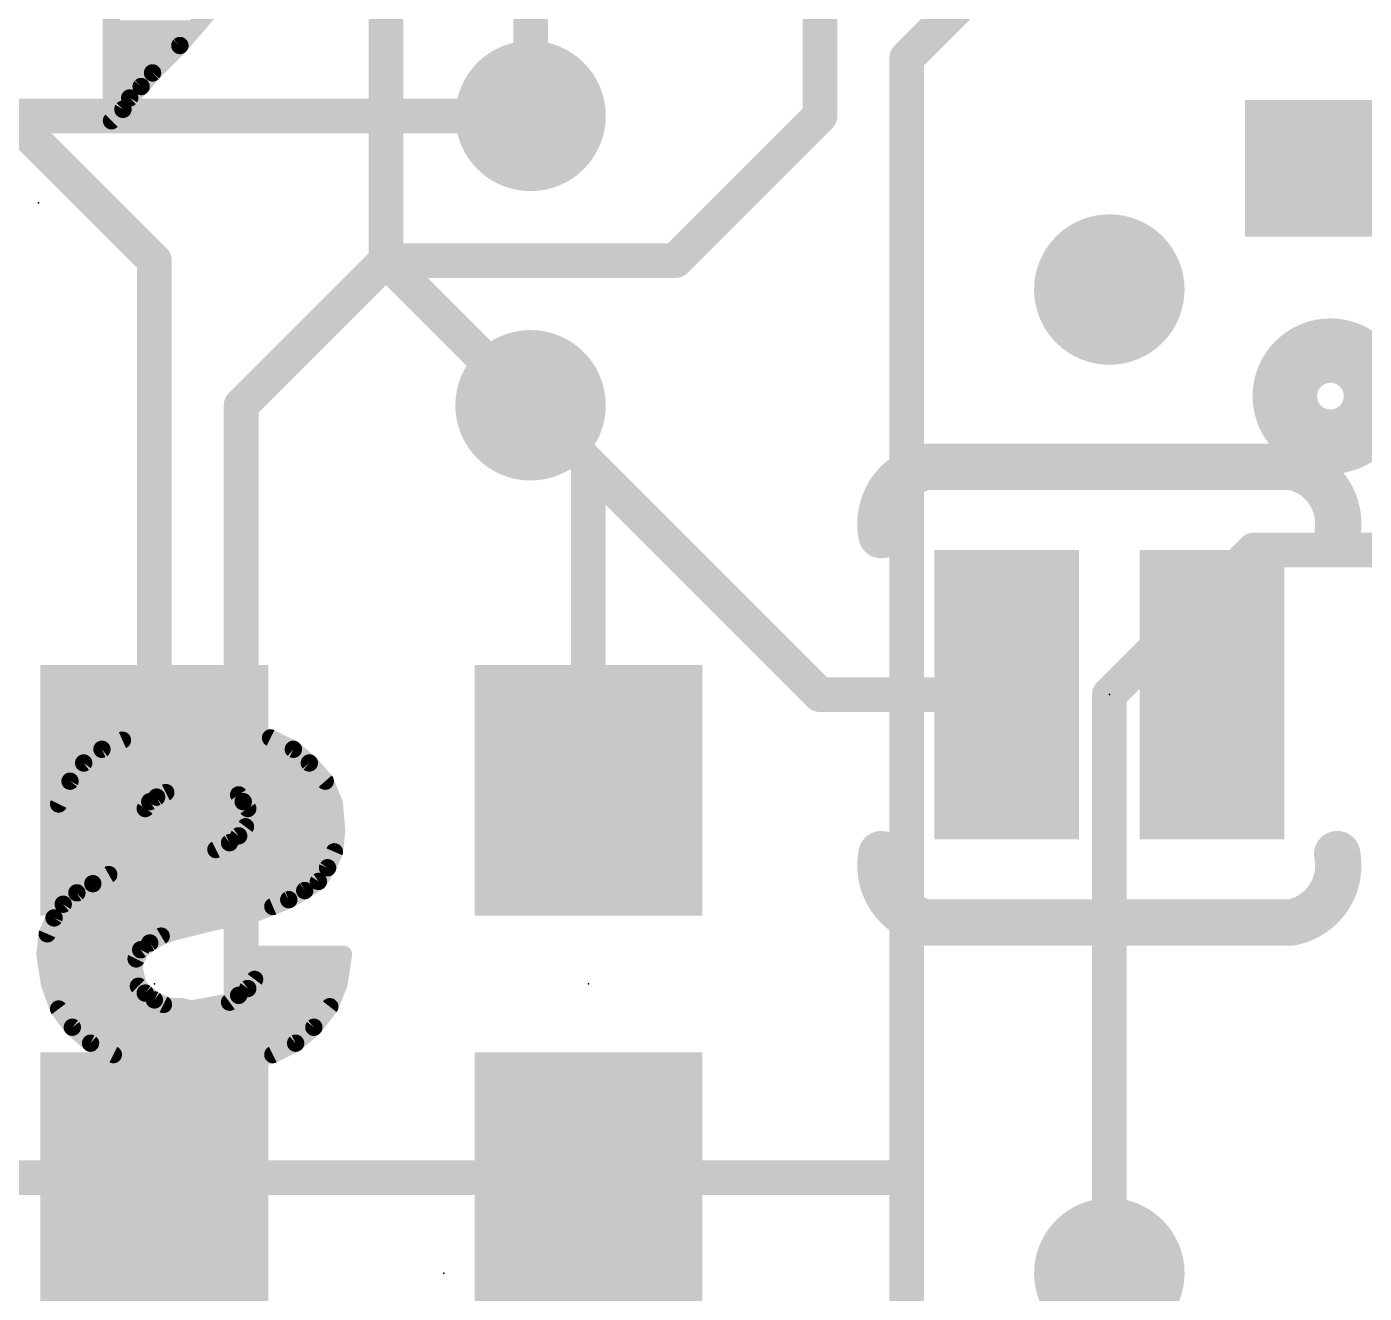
# Model space of a CAD drawing. Extents: x -12.7 to 30.6, y -10.2 to 25.5.
# Drawn here: x 19.38 to 25.25, y 6.26 to 11.82 of the extents above; entities that cross this region are included whole.
import ezdxf

# ---------------------------------------------------------------- set-up
doc = ezdxf.new("R2010")
doc.units = 0
for name, color, linetype in [('1', 12, 'CONTINUOUS'), ('16', 132, 'CONTINUOUS'), ('18', 110, 'CONTINUOUS'), ('21', 41, 'CONTINUOUS'), ('22', 40, 'CONTINUOUS'), ('23', 53, 'CONTINUOUS'), ('24', 53, 'CONTINUOUS')]:
    doc.layers.add(name, color=color, linetype=linetype)

# ---------------------------------------------------------------- blocks, each defined once
blk = doc.blocks.new('RECT')
blk.add_solid([(-0.5, -0.5), (0.5, -0.5), (-0.5, 0.5), (0.5, 0.5)])
blk = doc.blocks.new('ROUNDV')
at = {"const_width": 0.5}
blk.add_lwpolyline([(0, -0.25, 1), (0, 0.25, 1), (0, -0.25)], format="xyb", dxfattribs=at)

msp = doc.modelspace()

# ---------------------------------------------------------------- linework, layer by layer
at = {"layer": '1', "const_width": 0.1524}
for points in [[(21.59, 13.97), (21.59, 11.43)], [(20.955, 12.446), (20.955, 10.795)], [(23.241, 11.684), (23.749, 12.192)], [(18.784, 11.95), (19.939, 10.795)], [(23.241, 11.684), (23.241, 6.731)], [(19.939, 10.795), (19.939, 8.47)], [(20.955, 10.795), (21.59, 10.16)], [(21.59, 10.16), (21.844, 9.906)], [(21.844, 8.47), (21.844, 9.906)], [(24.13, 8.89), (24.765, 9.525)], [(24.765, 9.525), (25.781, 9.525)], [(24.13, 6.35), (24.13, 8.89)], [(19.939, 6.77), (18.034, 6.77)], [(21.844, 6.77), (19.939, 6.77)], [(21.844, 6.77), (23.202, 6.77)], [(23.202, 6.77), (23.241, 6.731)], [(23.241, 6.731), (23.241, 5.715)]]:
    msp.add_lwpolyline(points, dxfattribs=at)
at = {"layer": '1', "const_width": 0.0762}
for points in [[(23.2791, 11.684, 1), (23.2029, 11.684)], [(23.2141, 11.7109, 1), (23.2679, 11.6571)], [(21.5519, 11.43, 1), (21.6281, 11.43)], [(19.9771, 10.795, 1), (19.9009, 10.795)], [(19.9121, 10.7681, 1), (19.9659, 10.8219)], [(20.9819, 10.8219, 1), (20.9281, 10.7681)], [(20.9169, 10.795, 1), (20.9931, 10.795)], [(21.6169, 10.1869, 1), (21.5631, 10.1331)], [(21.5631, 10.1331, 1), (21.6169, 10.1869)], [(21.8821, 9.906, 1), (21.8059, 9.906)], [(21.8171, 9.8791, 1), (21.8709, 9.9329)], [(24.765, 9.5631, 1), (24.765, 9.4869)], [(24.7919, 9.4981, 1), (24.7381, 9.5519)], [(24.1681, 8.89, 1), (24.0919, 8.89)], [(24.1031, 8.9169, 1), (24.1569, 8.8631)], [(19.9009, 8.47, 1), (19.9771, 8.47)], [(21.8059, 8.47, 1), (21.8821, 8.47)], [(19.939, 6.8081, 1), (19.939, 6.7319)], [(19.939, 6.7319, 1), (19.939, 6.8081)], [(21.844, 6.8081, 1), (21.844, 6.7319)], [(21.844, 6.7319, 1), (21.844, 6.8081)], [(23.2289, 6.7969, 1), (23.1751, 6.7431)], [(23.202, 6.7319, 1), (23.202, 6.8081)], [(23.2791, 6.731, 1), (23.2029, 6.731)], [(23.2029, 6.731, 1), (23.2791, 6.731)], [(23.2141, 6.7041, 1), (23.2679, 6.7579)], [(24.0919, 6.35, 1), (24.1681, 6.35)]]:
    msp.add_lwpolyline(points, format="xyb", dxfattribs=at)
at = {"layer": '16', "const_width": 0.1524}
for points in [[(22.86, 12.7), (22.86, 11.43)], [(21.59, 11.43), (17.78, 11.43)], [(22.86, 11.43), (22.225, 10.795)], [(20.955, 10.795), (20.32, 10.16)], [(22.225, 10.795), (20.955, 10.795)], [(20.32, 10.16), (20.32, 3.81)], [(22.86, 8.89), (21.59, 10.16)], [(23.68, 8.89), (22.86, 8.89)], [(24.13, 3.81), (24.13, 6.35)]]:
    msp.add_lwpolyline(points, dxfattribs=at)
at = {"layer": '16', "const_width": 0.0762}
for points in [[(21.59, 11.3919, 1), (21.59, 11.4681)], [(22.8869, 11.4031, 1), (22.8331, 11.4569)], [(22.8219, 11.43, 1), (22.8981, 11.43)], [(20.955, 10.8331, 1), (20.955, 10.7569)], [(20.9819, 10.7681, 1), (20.9281, 10.8219)], [(22.1981, 10.8219, 1), (22.2519, 10.7681)], [(22.225, 10.7569, 1), (22.225, 10.8331)], [(20.3581, 10.16, 1), (20.2819, 10.16)], [(20.2931, 10.1869, 1), (20.3469, 10.1331)], [(21.6169, 10.1869, 1), (21.5631, 10.1331)], [(22.86, 8.9281, 1), (22.86, 8.8519)], [(22.8331, 8.8631, 1), (22.8869, 8.9169)], [(23.68, 8.8519, 1), (23.68, 8.9281)], [(24.1681, 6.35, 1), (24.0919, 6.35)]]:
    msp.add_lwpolyline(points, format="xyb", dxfattribs=at)
at = {"layer": '21', "const_width": 0.0762}
for points in [[(19.751, 12.779), (19.751, 11.409)], [(20.051, 11.739), (20.171, 11.879)], [(19.751, 11.811), (20.1127, 11.811)], [(19.751, 11.7348), (20.0468, 11.7348)], [(19.931, 11.619), (20.051, 11.739)], [(19.751, 11.6586), (19.9706, 11.6586)], [(19.881, 11.559), (19.931, 11.619)], [(19.751, 11.5824), (19.9005, 11.5824)], [(19.831, 11.509), (19.881, 11.559)], [(19.751, 11.5062), (19.8293, 11.5062)], [(19.801, 11.459), (19.831, 11.509)], [(19.751, 11.409), (19.801, 11.459)], [(19.751, 11.43), (19.772, 11.43)]]:
    msp.add_lwpolyline(points, dxfattribs=at)
at = {"layer": '21'}
for points, const_width in [([(19.751, 11.83, 1), (19.751, 11.7919)], 0.0381), ([(20.1127, 11.7919, 1), (20.1127, 11.83)], 0.0381), ([(19.751, 11.7538, 1), (19.751, 11.7157)], 0.0381), ([(20.0365, 11.7514, 1), (20.0655, 11.7266)], 0.0381), ([(20.0645, 11.7255, 1), (20.0375, 11.7525)], 0.0381), ([(20.0468, 11.7157, 1), (20.0468, 11.7538)], 0.0381), ([(19.751, 11.6776, 1), (19.751, 11.6395)], 0.0381), ([(19.9706, 11.6395, 1), (19.9706, 11.6776)], 0.0381), ([(19.9175, 11.6325, 1), (19.9445, 11.6055)], 0.0381), ([(19.9456, 11.6068, 1), (19.9164, 11.6312)], 0.0381), ([(19.751, 11.6014, 1), (19.751, 11.5633)], 0.0381), ([(19.8664, 11.5712, 1), (19.8956, 11.5468)], 0.0381), ([(19.8945, 11.5455, 1), (19.8675, 11.5725)], 0.0381), ([(19.9005, 11.5633, 1), (19.9005, 11.6014)], 0.0381), ([(19.751, 11.5252, 1), (19.751, 11.4871)], 0.0381), ([(19.8175, 11.5225, 1), (19.8445, 11.4955)], 0.0381), ([(19.8473, 11.4992, 1), (19.8147, 11.5188)], 0.0381), ([(19.8293, 11.4871, 1), (19.8293, 11.5252)], 0.0381), ([(19.751, 11.449, 1), (19.751, 11.4109)], 0.0381), ([(19.772, 11.4109, 1), (19.772, 11.449)], 0.0381), ([(19.7847, 11.4688, 1), (19.8173, 11.4492)], 0.0381), ([(19.8145, 11.4455, 1), (19.7875, 11.4725)], 0.0381), ([(19.7375, 11.4225, 1), (19.7645, 11.3955)], 0.0381), ([(19.732, 11.409, 1), (19.7701, 11.409)], 0.0381), ([(25.1, 10.0586, 1), (25.1, 10.3414, 1), (25.1, 10.0586)], 0.4)]:
    msp.add_lwpolyline(points, format="xyb", dxfattribs=dict(at, const_width=const_width))
at = {"layer": '22'}
for points, const_width in [([(23.33, 9.89, 0.4142), (23.13, 9.59)], 0.2032), ([(23.33, 9.9408, 1), (23.33, 9.8392)], 0.1016), ([(23.34, 9.8402, 1), (23.32, 9.9398)], 0.1016), ([(25.13, 9.59, 0.4142), (24.93, 9.89)], 0.2032), ([(24.94, 9.9398, 1), (24.92, 9.8402)], 0.1016), ([(24.93, 9.8392, 1), (24.93, 9.9408)], 0.1016), ([(23.0802, 9.58, 1), (23.1798, 9.6)], 0.1016), ([(25.0802, 9.6, 1), (25.1798, 9.58)], 0.1016), ([(19.8956, 8.7387, 1), (19.9024, 8.7013)], 0.0381), ([(19.9045, 8.7018, 1), (19.8935, 8.7382)], 0.0381), ([(20.009, 8.7591, 1), (20.009, 8.721)], 0.0381), ([(20.0124, 8.7213, 1), (20.0056, 8.7587)], 0.0381), ([(20.2424, 8.7587, 1), (20.2356, 8.7213)], 0.0381), ([(20.239, 8.721, 1), (20.239, 8.7591)], 0.0381), ([(20.3527, 8.7387, 1), (20.3453, 8.7013)], 0.0381), ([(20.3456, 8.7013, 1), (20.3524, 8.7387)], 0.0381), ([(19.7204, 8.6348, 1), (19.6976, 8.6652)], 0.0381), ([(19.7918, 8.7058, 1), (19.7918, 8.6677)], 0.0381), ([(19.7935, 8.7082, 1), (19.8045, 8.6718)], 0.0381), ([(19.8067, 8.6726, 1), (19.7913, 8.7074)], 0.0381), ([(20.4575, 8.717, 1), (20.4405, 8.683)], 0.0381), ([(20.4453, 8.6813, 1), (20.4527, 8.7187)], 0.0381), ([(20.4754, 8.6677, 1), (20.4754, 8.7058)], 0.0381), ([(20.5614, 8.6645, 1), (20.5366, 8.6355)], 0.0381), ([(19.6565, 8.6296, 1), (19.6565, 8.5915)], 0.0381), ([(19.7013, 8.6674, 1), (19.7167, 8.6326)], 0.0381), ([(20.5405, 8.633, 1), (20.5575, 8.667)], 0.0381), ([(20.595, 8.5915, 1), (20.595, 8.6296)], 0.0381), ([(19.5873, 8.5534, 1), (19.5873, 8.5153)], 0.0381), ([(19.6176, 8.6052, 1), (19.6404, 8.5748)], 0.0381), ([(19.6442, 8.5786, 1), (19.6138, 8.6014)], 0.0381), ([(20.6333, 8.6025, 1), (20.6047, 8.5775)], 0.0381), ([(20.6066, 8.5755, 1), (20.6314, 8.6045)], 0.0381), ([(20.6677, 8.5153, 1), (20.6677, 8.5534)], 0.0381), ([(19.5538, 8.5214, 1), (19.5842, 8.4986)], 0.0381), ([(19.586, 8.5015, 1), (19.552, 8.5185)], 0.0381), ([(20.039, 8.4991, 1), (20.039, 8.461)], 0.0381), ([(20.0461, 8.4623, 1), (20.0319, 8.4977)], 0.0381), ([(20.215, 8.4981, 1), (20.203, 8.4619)], 0.0381), ([(20.209, 8.461, 1), (20.209, 8.4991)], 0.0381), ([(20.7067, 8.5171, 1), (20.6713, 8.5029)], 0.0381), ([(20.6747, 8.4975, 1), (20.7033, 8.5225)], 0.0381), ([(19.5431, 8.4772, 1), (19.5431, 8.4391)], 0.0381), ([(19.9084, 8.4359, 1), (19.9296, 8.4041)], 0.0381), ([(19.9349, 8.4094, 1), (19.9031, 8.4306)], 0.0381), ([(19.9405, 8.457, 1), (19.9575, 8.423)], 0.0381), ([(19.9596, 8.4241, 1), (19.9384, 8.4559)], 0.0381), ([(19.9819, 8.4777, 1), (19.9961, 8.4423)], 0.0381), ([(19.9975, 8.443, 1), (19.9805, 8.477)], 0.0381), ([(19.9854, 8.4391, 1), (19.9854, 8.4772)], 0.0381), ([(20.2436, 8.4885, 1), (20.2344, 8.4515)], 0.0381), ([(20.233, 8.4519, 1), (20.245, 8.4881)], 0.0381), ([(20.285, 8.4781, 1), (20.273, 8.4419)], 0.0381), ([(20.2844, 8.4772, 1), (20.2844, 8.4391)], 0.0381), ([(20.2744, 8.4415, 1), (20.2836, 8.4785)], 0.0381), ([(20.3249, 8.4606, 1), (20.2931, 8.4394)], 0.0381), ([(20.303, 8.4319, 1), (20.315, 8.4681)], 0.0381), ([(20.3449, 8.4306, 1), (20.3131, 8.4094)], 0.0381), ([(20.7097, 8.4391, 1), (20.7097, 8.4772)], 0.0381), ([(19.5143, 8.401, 1), (19.5143, 8.3629)], 0.0381), ([(19.502, 8.4185, 1), (19.536, 8.4015)], 0.0381), ([(19.5378, 8.4069, 1), (19.5002, 8.4131)], 0.0381), ([(19.8831, 8.4006, 1), (19.9149, 8.3794)], 0.0381), ([(19.9167, 8.3829, 1), (19.8813, 8.3971)], 0.0381), ([(19.8958, 8.3629, 1), (19.8958, 8.401)], 0.0381), ([(20.3131, 8.4094, 1), (20.3449, 8.4306)], 0.0381), ([(20.3681, 8.39, 1), (20.33, 8.39)], 0.0381), ([(20.349, 8.401, 1), (20.349, 8.3629)], 0.0381), ([(20.3331, 8.3794, 1), (20.3649, 8.4006)], 0.0381), ([(20.748, 8.4116, 1), (20.71, 8.4084)], 0.0381), ([(20.7113, 8.4029, 1), (20.7467, 8.4171)], 0.0381), ([(20.7313, 8.3629, 1), (20.7313, 8.401)], 0.0381), ([(19.5016, 8.3248, 1), (19.5016, 8.2867)], 0.0381), ([(19.8613, 8.3471, 1), (19.8967, 8.3329)], 0.0381), ([(19.8977, 8.3363, 1), (19.8603, 8.3437)], 0.0381), ([(19.8722, 8.2867, 1), (19.8722, 8.3248)], 0.0381), ([(20.3359, 8.3248, 1), (20.3359, 8.2867)], 0.0381), ([(20.3542, 8.2986, 1), (20.3238, 8.3214)], 0.0381), ([(20.33, 8.35, 1), (20.3681, 8.35)], 0.0381), ([(20.3675, 8.3454, 1), (20.3305, 8.3546)], 0.0381), ([(20.7377, 8.2867, 1), (20.7377, 8.3248)], 0.0381), ([(19.499, 8.3091, 1), (19.499, 8.271)], 0.0381), ([(19.4802, 8.2931, 1), (19.5178, 8.2869)], 0.0381), ([(19.8503, 8.2937, 1), (19.8877, 8.2863)], 0.0381), ([(19.869, 8.271, 1), (19.869, 8.3091)], 0.0381), ([(20.2775, 8.223, 1), (20.2605, 8.257)], 0.0381), ([(20.2938, 8.2814, 1), (20.3242, 8.2586)], 0.0381), ([(20.3204, 8.2548, 1), (20.2976, 8.2852)], 0.0381), ([(20.3205, 8.3146, 1), (20.3575, 8.3054)], 0.0381), ([(20.72, 8.2884, 1), (20.758, 8.2916)], 0.0381), ([(20.7579, 8.2879, 1), (20.7201, 8.2921)], 0.0381), ([(23.13, 8.19, 0.4142), (23.33, 7.89)], 0.2032), ([(23.1798, 8.18, 1), (23.0802, 8.2)], 0.1016), ([(24.93, 7.89, 0.4142), (25.13, 8.19)], 0.2032), ([(25.1798, 8.2, 1), (25.0802, 8.18)], 0.1016), ([(20.0666, 8.1989, 1), (20.0714, 8.1611)], 0.0381), ([(20.0736, 8.1615, 1), (20.0644, 8.1985)], 0.0381), ([(20.143, 8.2081, 1), (20.155, 8.1719)], 0.0381), ([(20.1514, 8.1711, 1), (20.1466, 8.2089)], 0.0381), ([(20.2005, 8.227, 1), (20.2175, 8.193)], 0.0381), ([(20.215, 8.1919, 1), (20.203, 8.2281)], 0.0381), ([(20.2482, 8.2486, 1), (20.2482, 8.2105)], 0.0381), ([(20.2576, 8.2552, 1), (20.2804, 8.2248)], 0.0381), ([(20.7101, 8.2021, 1), (20.7479, 8.1979)], 0.0381), ([(20.7465, 8.1925, 1), (20.7115, 8.2075)], 0.0381), ([(20.7323, 8.2105, 1), (20.7323, 8.2486)], 0.0381), ([(19.9044, 8.1585, 1), (19.9136, 8.1215)], 0.0381), ([(19.9136, 8.1215, 1), (19.9044, 8.1585)], 0.0381), ([(19.9626, 8.1724, 1), (19.9626, 8.1343)], 0.0381), ([(19.9844, 8.1785, 1), (19.9936, 8.1415)], 0.0381), ([(19.9936, 8.1415, 1), (19.9844, 8.1785)], 0.0381), ([(20.7149, 8.1194, 1), (20.6831, 8.1406)], 0.0381), ([(20.709, 8.1343, 1), (20.709, 8.1724)], 0.0381), ([(19.6991, 8.0963, 1), (19.6991, 8.0582)], 0.0381), ([(19.7349, 8.1186, 1), (19.7431, 8.0814)], 0.0381), ([(19.7485, 8.0835, 1), (19.7295, 8.1165)], 0.0381), ([(19.8244, 8.1385, 1), (19.8336, 8.1015)], 0.0381), ([(19.8331, 8.1014, 1), (19.8249, 8.1386)], 0.0381), ([(20.6696, 8.0541, 1), (20.6484, 8.0859)], 0.0381), ([(20.6638, 8.0582, 1), (20.6638, 8.0963)], 0.0381), ([(20.6815, 8.1375, 1), (20.7165, 8.1225)], 0.0381), ([(19.5895, 8.0365, 1), (19.6085, 8.0035)], 0.0381), ([(19.6112, 8.0054, 1), (19.5868, 8.0346)], 0.0381), ([(19.6595, 8.0765, 1), (19.6785, 8.0435)], 0.0381), ([(19.6785, 8.0435, 1), (19.6595, 8.0765)], 0.0381), ([(20.5884, 8.0459, 1), (20.6096, 8.0141)], 0.0381), ([(20.6085, 8.0135, 1), (20.5895, 8.0465)], 0.0381), ([(20.6431, 8.0806, 1), (20.6749, 8.0594)], 0.0381), ([(19.5268, 7.9846, 1), (19.5512, 7.9554)], 0.0381), ([(19.5549, 7.9594, 1), (19.5231, 7.9806)], 0.0381), ([(19.5762, 8.0201, 1), (19.5762, 7.982)], 0.0381), ([(20.4515, 7.9775, 1), (20.4665, 7.9425)], 0.0381), ([(20.4657, 7.9422, 1), (20.4523, 7.9778)], 0.0381), ([(20.5195, 8.0065, 1), (20.5385, 7.9735)], 0.0381), ([(20.5365, 7.9725, 1), (20.5215, 8.0075)], 0.0381), ([(20.5482, 7.982, 1), (20.5482, 8.0201)], 0.0381), ([(23.33, 7.9408, 1), (23.33, 7.8392)], 0.1016), ([(23.32, 7.8402, 1), (23.34, 7.9398)], 0.1016), ([(24.92, 7.9398, 1), (24.94, 7.8402)], 0.1016), ([(24.93, 7.8392, 1), (24.93, 7.9408)], 0.1016), ([(19.4831, 7.9206, 1), (19.5149, 7.8994)], 0.0381), ([(19.5165, 7.9025, 1), (19.4815, 7.9175)], 0.0381), ([(19.5089, 7.9439, 1), (19.5089, 7.9058)], 0.0381), ([(20.1853, 7.9087, 1), (20.1927, 7.8713)], 0.0381), ([(20.1936, 7.8715, 1), (20.1844, 7.9085)], 0.0381), ([(20.2849, 7.9286, 1), (20.2931, 7.8914)], 0.0381), ([(20.2927, 7.8913, 1), (20.2853, 7.9287)], 0.0381), ([(20.3556, 7.9058, 1), (20.3556, 7.9439)], 0.0381), ([(20.3723, 7.9478, 1), (20.3857, 7.9122)], 0.0381), ([(20.3831, 7.9114, 1), (20.3749, 7.9486)], 0.0381), ([(19.4515, 7.8475, 1), (19.4865, 7.8325)], 0.0381), ([(19.4879, 7.8379, 1), (19.4501, 7.8421)], 0.0381), ([(19.4727, 7.8677, 1), (19.4727, 7.8296)], 0.0381), ([(19.963, 7.8481, 1), (19.975, 7.8119)], 0.0381), ([(19.9788, 7.8137, 1), (19.9592, 7.8463)], 0.0381), ([(20.0244, 7.8685, 1), (20.0336, 7.8315)], 0.0381), ([(20.035, 7.8319, 1), (20.023, 7.8681)], 0.0381), ([(20.0248, 7.8296, 1), (20.0248, 7.8677)], 0.0381), ([(20.1044, 7.8885, 1), (20.1136, 7.8515)], 0.0381), ([(20.1136, 7.8515, 1), (20.1044, 7.8885)], 0.0381), ([(19.4615, 7.7915, 1), (19.4615, 7.7534)], 0.0381), ([(19.896, 7.7615, 1), (19.862, 7.7785)], 0.0381), ([(19.8822, 7.7534, 1), (19.8822, 7.7915)], 0.0381), ([(19.9092, 7.8163, 1), (19.9288, 7.7837)], 0.0381), ([(19.9304, 7.7848, 1), (19.9076, 7.8152)], 0.0381), ([(19.4778, 7.7529, 1), (19.4402, 7.7471)], 0.0381), ([(19.4401, 7.7521, 1), (19.4779, 7.7479)], 0.0381), ([(19.842, 7.7385, 1), (19.876, 7.7215)], 0.0381), ([(19.8775, 7.7254, 1), (19.8405, 7.7346)], 0.0381), ([(19.8676, 7.7852, 1), (19.8904, 7.7548)], 0.0381), ([(20.399, 7.7691, 1), (20.399, 7.7309)], 0.0381), ([(20.4181, 7.75, 1), (20.38, 7.75)], 0.0381), ([(20.449, 7.7691, 1), (20.449, 7.7309)], 0.0381), ([(20.449, 7.7309, 1), (20.449, 7.7691)], 0.0381), ([(20.7878, 7.7471, 1), (20.7502, 7.7529)], 0.0381), ([(20.769, 7.7309, 1), (20.769, 7.7691)], 0.0381), ([(19.4673, 7.7153, 1), (19.4673, 7.6772)], 0.0381), ([(19.8675, 7.6946, 1), (19.8305, 7.6854)], 0.0381), ([(19.8305, 7.6946, 1), (19.8675, 7.6854)], 0.0381), ([(19.8506, 7.6772, 1), (19.8506, 7.7153)], 0.0381), ([(20.399, 7.7153, 1), (20.399, 7.6772)], 0.0381), ([(20.38, 7.69, 1), (20.4181, 7.69)], 0.0381), ([(20.4167, 7.6829, 1), (20.3813, 7.6971)], 0.0381), ([(20.7607, 7.6772, 1), (20.7607, 7.7153)], 0.0381), ([(19.479, 7.6391, 1), (19.479, 7.601)], 0.0381), ([(19.4969, 7.6265, 1), (19.4611, 7.6135)], 0.0381), ([(19.4602, 7.6171, 1), (19.4978, 7.6229)], 0.0381), ([(19.8775, 7.6546, 1), (19.8405, 7.6454)], 0.0381), ([(19.8405, 7.6454, 1), (19.8775, 7.6546)], 0.0381), ([(19.8825, 7.6235, 1), (19.8555, 7.5965)], 0.0381), ([(19.8505, 7.6054, 1), (19.8875, 7.6146)], 0.0381), ([(19.8665, 7.601, 1), (19.8665, 7.6391)], 0.0381), ([(20.3604, 7.5848, 1), (20.3376, 7.6152)], 0.0381), ([(20.364, 7.6391, 1), (20.364, 7.601)], 0.0381), ([(20.3613, 7.6471, 1), (20.3967, 7.6329)], 0.0381), ([(20.3942, 7.6286, 1), (20.3638, 7.6514)], 0.0381), ([(20.7302, 7.6229, 1), (20.7678, 7.6171)], 0.0381), ([(20.7667, 7.6129, 1), (20.7313, 7.6271)], 0.0381), ([(20.749, 7.601, 1), (20.749, 7.6391)], 0.0381), ([(19.5067, 7.5629, 1), (19.5067, 7.5248)], 0.0381), ([(19.9104, 7.5952, 1), (19.8876, 7.5648)], 0.0381), ([(19.8855, 7.5665, 1), (19.9125, 7.5935)], 0.0381), ([(19.9475, 7.567, 1), (19.9305, 7.533)], 0.0381), ([(19.9276, 7.5348, 1), (19.9504, 7.5652)], 0.0381), ([(19.9514, 7.5248, 1), (19.9514, 7.5629)], 0.0381), ([(20.2576, 7.5552, 1), (20.2804, 7.5248)], 0.0381), ([(20.2741, 7.5629, 1), (20.2741, 7.5248)], 0.0381), ([(20.2721, 7.5212, 1), (20.2659, 7.5588)], 0.0381), ([(20.2976, 7.5852, 1), (20.3204, 7.5548)], 0.0381), ([(20.3204, 7.5548, 1), (20.2976, 7.5852)], 0.0381), ([(20.3338, 7.6114, 1), (20.3642, 7.5886)], 0.0381), ([(20.7185, 7.5248, 1), (20.7185, 7.5629)], 0.0381), ([(19.5342, 7.5214, 1), (19.5038, 7.4986)], 0.0381), ([(19.5011, 7.5035, 1), (19.5369, 7.5165)], 0.0381), ([(19.9836, 7.5485, 1), (19.9744, 7.5115)], 0.0381), ([(19.9705, 7.513, 1), (19.9875, 7.547)], 0.0381), ([(20.019, 7.5391, 1), (20.019, 7.501)], 0.0381), ([(20.0144, 7.5015, 1), (20.0236, 7.5385)], 0.0381), ([(20.0636, 7.5385, 1), (20.0544, 7.5015)], 0.0381), ([(20.059, 7.501, 1), (20.059, 7.5391)], 0.0381), ([(20.0959, 7.5288, 1), (20.1021, 7.4912)], 0.0381), ([(20.0944, 7.4915, 1), (20.1036, 7.5285)], 0.0381), ([(20.1553, 7.5387, 1), (20.1627, 7.5013)], 0.0381), ([(20.1621, 7.5012, 1), (20.1559, 7.5388)], 0.0381), ([(20.2059, 7.5488, 1), (20.2121, 7.5112)], 0.0381), ([(20.2127, 7.5113, 1), (20.2053, 7.5487)], 0.0381), ([(20.6913, 7.5271, 1), (20.7267, 7.5129)], 0.0381), ([(20.724, 7.5083, 1), (20.694, 7.5317)], 0.0381), ([(19.5508, 7.4867, 1), (19.5508, 7.4486)], 0.0381), ([(19.5915, 7.4443, 1), (19.5665, 7.4157)], 0.0381), ([(19.5638, 7.4186, 1), (19.5942, 7.4414)], 0.0381), ([(20.624, 7.4417, 1), (20.654, 7.4183)], 0.0381), ([(20.6515, 7.4157, 1), (20.6265, 7.4443)], 0.0381), ([(20.6682, 7.4486, 1), (20.6682, 7.4867)], 0.0381), ([(19.6231, 7.4104, 1), (19.6231, 7.3723)], 0.0381), ([(19.6675, 7.377, 1), (19.6505, 7.343)], 0.0381), ([(20.5675, 7.343, 1), (20.5505, 7.377)], 0.0381), ([(20.5949, 7.3723, 1), (20.5949, 7.4104)], 0.0381), ([(19.6465, 7.3457, 1), (19.6715, 7.3743)], 0.0381), ([(19.7486, 7.3342, 1), (19.7486, 7.2961)], 0.0381), ([(19.764, 7.3284, 1), (19.754, 7.2916)], 0.0381), ([(19.7505, 7.293, 1), (19.7675, 7.327)], 0.0381), ([(20.4505, 7.327, 1), (20.4675, 7.293)], 0.0381), ([(20.464, 7.2916, 1), (20.454, 7.3284)], 0.0381), ([(20.4694, 7.2961, 1), (20.4694, 7.3342)], 0.0381), ([(20.5465, 7.3743, 1), (20.5715, 7.3457)], 0.0381), ([(19.8721, 7.2988, 1), (19.8659, 7.2612)], 0.0381), ([(19.864, 7.2616, 1), (19.874, 7.2984)], 0.0381), ([(19.9906, 7.279, 1), (19.9874, 7.241)], 0.0381), ([(19.9859, 7.2412, 1), (19.9921, 7.2788)], 0.0381), ([(20.1074, 7.269, 1), (20.1106, 7.231)], 0.0381), ([(20.1074, 7.231, 1), (20.1106, 7.269)], 0.0381), ([(20.2259, 7.2788, 1), (20.2321, 7.2412)], 0.0381), ([(20.2306, 7.241, 1), (20.2274, 7.279)], 0.0381), ([(20.344, 7.2984, 1), (20.354, 7.2616)], 0.0381), ([(20.3521, 7.2612, 1), (20.3459, 7.2988)], 0.0381)]:
    msp.add_lwpolyline(points, format="xyb", dxfattribs=dict(at, const_width=const_width))
for points, const_width in [([(24.93, 9.89), (23.33, 9.89)], 0.2032), ([(19.899, 8.72), (19.799, 8.69)], 0.0762), ([(20.009, 8.74), (19.899, 8.72)], 0.0762), ([(20.239, 8.74), (20.009, 8.74)], 0.0762), ([(20.349, 8.72), (20.239, 8.74)], 0.0762), ([(20.449, 8.7), (20.349, 8.72)], 0.0762), ([(19.709, 8.65), (19.629, 8.59)], 0.0762), ([(19.799, 8.69), (19.709, 8.65)], 0.0762), ([(19.7918, 8.6868), (20.4754, 8.6868)], 0.0762), ([(20.549, 8.65), (20.449, 8.7)], 0.0762), ([(20.619, 8.59), (20.549, 8.65)], 0.0762), ([(19.6565, 8.6106), (20.595, 8.6106)], 0.0762), ([(19.629, 8.59), (19.569, 8.51)], 0.0762), ([(19.5873, 8.5344), (20.6677, 8.5344)], 0.0762), ([(20.689, 8.51), (20.619, 8.59)], 0.0762), ([(19.569, 8.51), (19.519, 8.41)], 0.0762), ([(19.989, 8.46), (20.039, 8.48)], 0.0762), ([(20.039, 8.48), (20.209, 8.48)], 0.0762), ([(20.209, 8.48), (20.239, 8.47)], 0.0762), ([(20.729, 8.41), (20.689, 8.51)], 0.0762), ([(19.5431, 8.4582), (19.9854, 8.4582)], 0.0762), ([(19.899, 8.39), (19.919, 8.42)], 0.0762), ([(19.919, 8.42), (19.949, 8.44)], 0.0762), ([(19.949, 8.44), (19.989, 8.46)], 0.0762), ([(20.239, 8.47), (20.279, 8.46)], 0.0762), ([(20.279, 8.46), (20.309, 8.45)], 0.0762), ([(20.2844, 8.4582), (20.7097, 8.4582)], 0.0762), ([(20.309, 8.45), (20.329, 8.42)], 0.0762), ([(20.329, 8.42), (20.349, 8.39)], 0.0762), ([(19.519, 8.41), (19.499, 8.29)], 0.0762), ([(19.5143, 8.382), (19.8958, 8.382)], 0.0762), ([(19.879, 8.34), (19.899, 8.39)], 0.0762), ([(20.349, 8.39), (20.349, 8.35)], 0.0762), ([(20.349, 8.382), (20.7313, 8.382)], 0.0762), ([(20.739, 8.29), (20.729, 8.41)], 0.0762), ([(19.5016, 8.3058), (19.8722, 8.3058)], 0.0762), ([(19.869, 8.29), (19.879, 8.34)], 0.0762), ([(20.339, 8.31), (20.309, 8.27)], 0.0762), ([(20.3359, 8.3058), (20.7377, 8.3058)], 0.0762), ([(20.349, 8.35), (20.339, 8.31)], 0.0762), ([(19.499, 8.29), (19.869, 8.29)], 0.0762), ([(20.269, 8.24), (20.209, 8.21)], 0.0762), ([(20.309, 8.27), (20.269, 8.24)], 0.0762), ([(20.729, 8.2), (20.739, 8.29)], 0.0762), ([(20.069, 8.18), (19.989, 8.16)], 0.0762), ([(20.149, 8.19), (20.069, 8.18)], 0.0762), ([(20.209, 8.21), (20.149, 8.19)], 0.0762), ([(20.2482, 8.2296), (20.7323, 8.2296)], 0.0762), ([(20.699, 8.13), (20.729, 8.2)], 0.0762), ([(19.909, 8.14), (19.829, 8.12)], 0.0762), ([(19.989, 8.16), (19.909, 8.14)], 0.0762), ([(19.9626, 8.1534), (20.709, 8.1534)], 0.0762), ([(20.659, 8.07), (20.699, 8.13)], 0.0762), ([(19.739, 8.1), (19.669, 8.06)], 0.0762), ([(19.6991, 8.0772), (20.6638, 8.0772)], 0.0762), ([(19.829, 8.12), (19.739, 8.1)], 0.0762), ([(20.599, 8.03), (20.659, 8.07)], 0.0762), ([(19.599, 8.02), (19.539, 7.97)], 0.0762), ([(19.669, 8.06), (19.599, 8.02)], 0.0762), ([(20.529, 7.99), (20.599, 8.03)], 0.0762), ([(19.539, 7.97), (19.499, 7.91)], 0.0762), ([(19.5762, 8.001), (20.5482, 8.001)], 0.0762), ([(20.379, 7.93), (20.459, 7.96)], 0.0762), ([(20.459, 7.96), (20.529, 7.99)], 0.0762), ([(23.33, 7.89), (24.93, 7.89)], 0.2032), ([(19.499, 7.91), (19.469, 7.84)], 0.0762), ([(19.5089, 7.9248), (20.3556, 7.9248)], 0.0762), ([(20.109, 7.87), (20.189, 7.89)], 0.0762), ([(20.189, 7.89), (20.289, 7.91)], 0.0762), ([(20.289, 7.91), (20.379, 7.93)], 0.0762), ([(19.469, 7.84), (19.459, 7.75)], 0.0762), ([(19.4727, 7.8486), (20.0248, 7.8486)], 0.0762), ([(19.919, 7.8), (19.969, 7.83)], 0.0762), ([(19.969, 7.83), (20.029, 7.85)], 0.0762), ([(20.029, 7.85), (20.109, 7.87)], 0.0762), ([(19.4615, 7.7724), (19.8822, 7.7724)], 0.0762), ([(19.859, 7.73), (19.879, 7.77)], 0.0762), ([(19.879, 7.77), (19.919, 7.8)], 0.0762), ([(19.459, 7.75), (19.479, 7.62)], 0.0762), ([(19.849, 7.69), (19.859, 7.73)], 0.0762), ([(20.399, 7.75), (20.399, 7.69)], 0.0762), ([(20.449, 7.75), (20.399, 7.75)], 0.0762), ([(20.769, 7.75), (20.449, 7.75)], 0.0762), ([(20.749, 7.62), (20.769, 7.75)], 0.0762), ([(19.4673, 7.6962), (19.8506, 7.6962)], 0.0762), ([(19.859, 7.65), (19.849, 7.69)], 0.0762), ([(20.399, 7.69), (20.379, 7.64)], 0.0762), ([(20.399, 7.6962), (20.7607, 7.6962)], 0.0762), ([(19.479, 7.62), (19.519, 7.51)], 0.0762), ([(19.479, 7.62), (19.8665, 7.62)], 0.0762), ([(19.869, 7.61), (19.859, 7.65)], 0.0762), ([(19.899, 7.58), (19.869, 7.61)], 0.0762), ([(20.349, 7.6), (20.309, 7.57)], 0.0762), ([(20.379, 7.64), (20.349, 7.6)], 0.0762), ([(20.364, 7.62), (20.749, 7.62)], 0.0762), ([(20.709, 7.52), (20.749, 7.62)], 0.0762), ([(19.5067, 7.5438), (19.9514, 7.5438)], 0.0762), ([(19.939, 7.55), (19.899, 7.58)], 0.0762), ([(19.979, 7.53), (19.939, 7.55)], 0.0762), ([(20.269, 7.54), (20.209, 7.53)], 0.0762), ([(20.309, 7.57), (20.269, 7.54)], 0.0762), ([(20.2741, 7.5438), (20.7185, 7.5438)], 0.0762), ([(19.519, 7.51), (19.579, 7.43)], 0.0762), ([(20.019, 7.52), (19.979, 7.53)], 0.0762), ([(20.059, 7.52), (20.019, 7.52)], 0.0762), ([(20.099, 7.51), (20.059, 7.52)], 0.0762), ([(20.159, 7.52), (20.099, 7.51)], 0.0762), ([(20.209, 7.53), (20.159, 7.52)], 0.0762), ([(20.639, 7.43), (20.709, 7.52)], 0.0762), ([(19.5508, 7.4676), (20.6682, 7.4676)], 0.0762), ([(19.579, 7.43), (19.659, 7.36)], 0.0762), ([(20.559, 7.36), (20.639, 7.43)], 0.0762), ([(19.6231, 7.3914), (20.5949, 7.3914)], 0.0762), ([(19.659, 7.36), (19.759, 7.31)], 0.0762), ([(20.459, 7.31), (20.559, 7.36)], 0.0762), ([(19.7486, 7.3152), (20.4694, 7.3152)], 0.0762), ([(19.759, 7.31), (19.869, 7.28)], 0.0762), ([(20.349, 7.28), (20.459, 7.31)], 0.0762), ([(19.869, 7.28), (19.989, 7.26)], 0.0762), ([(19.989, 7.26), (20.109, 7.25)], 0.0762), ([(20.109, 7.25), (20.229, 7.26)], 0.0762), ([(20.229, 7.26), (20.349, 7.28)], 0.0762)]:
    msp.add_lwpolyline(points, dxfattribs=dict(at, const_width=const_width))
at = {"layer": '23'}
for p in [(19.431, 11.049), (19.939, 7.62), (21.844, 7.62)]:
    msp.add_point(p, dxfattribs=at)
at = {"layer": '24'}
for p in [(24.13, 8.89), (21.209, 6.35)]:
    msp.add_point(p, dxfattribs=at)

# ---------------------------------------------------------------- block references
at = {"layer": '1', "xscale": 0.6, "yscale": 1.35, "rotation": 90}
msp.add_blockref('RECT', (25.4, 11.2), dxfattribs=at)
at = {"layer": '1', "xscale": 1.1, "rotation": 270}
for p in [(19.939, 8.47), (21.844, 8.47), (19.939, 6.77), (21.844, 6.77)]:
    msp.add_blockref('RECT', p, dxfattribs=at)
at = {"layer": '16', "xscale": 0.635, "yscale": 1.27, "rotation": 180}
for p in [(23.68, 8.89), (24.58, 8.89)]:
    msp.add_blockref('RECT', p, dxfattribs=at)
at = {"layer": '18', "xscale": 0.6604, "yscale": 0.6604}
for p in [(21.59, 11.43), (21.59, 11.43), (24.13, 10.668), (24.13, 10.668), (21.59, 10.16), (21.59, 10.16), (24.13, 6.35), (24.13, 6.35)]:
    msp.add_blockref('ROUNDV', p, dxfattribs=at)

doc.saveas('drawing.dxf')
